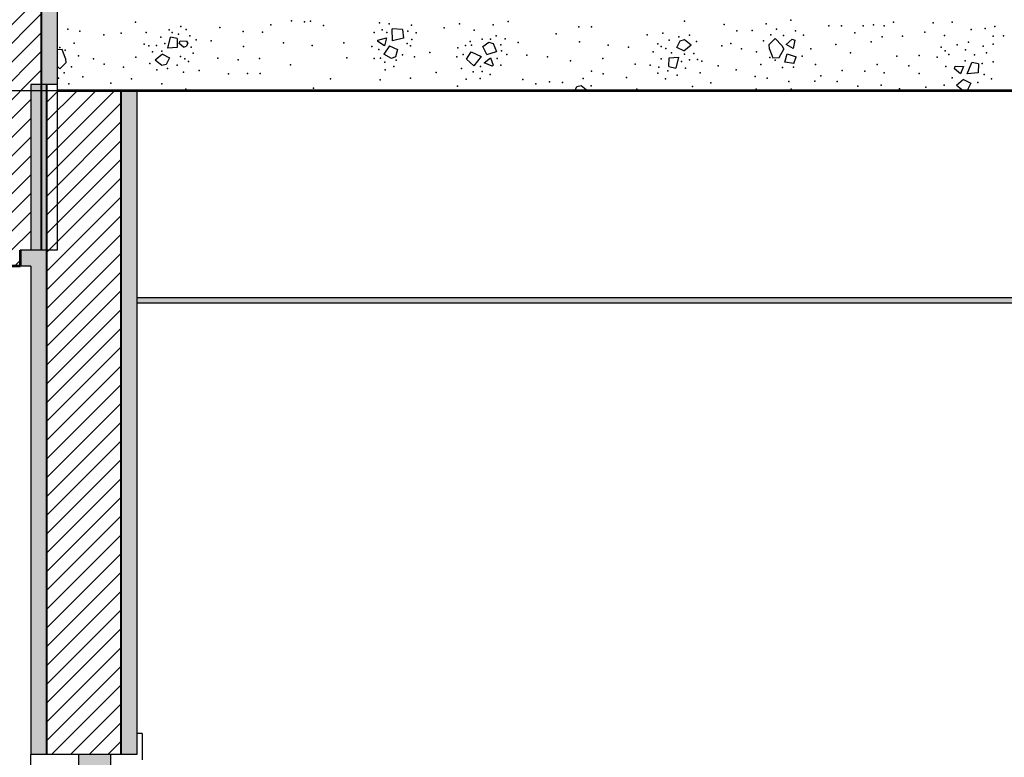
# Model space of a CAD drawing. Header units: metres. Extents: x -77 to 97, y 0 to 6.
# Drawn here: x -66.385 to -64.531, y 2.295 to 3.684 of the extents above; entities that cross this region are included whole.
import ezdxf

# ---------------------------------------------------------------- set-up
doc = ezdxf.new("R2010")
doc.units = ezdxf.units.M
doc.header["$MEASUREMENT"] = 0
for name, color, linetype in [('COTAS CORTE', 7, 'Continuous'), ('FORRO.EXEC', 7, 'Continuous'), ('Janelas Archicad', 7, 'Continuous'), ('LAJES.EST', 7, 'Continuous'), ('PAREDE CONSTRUIR', 7, 'Continuous')]:
    doc.layers.add(name, color=color, linetype=linetype)
doc.layers.add('COTAS CORTE_Caneta_No__25', color=7, linetype='Continuous', lineweight=13, true_color=0x982312)
doc.layers.add('Janelas Archicad_Caneta_No__9', color=7, linetype='Continuous', lineweight=5, true_color=0x020202)
for name, color, linetype, lineweight in [('FORRO.EXEC_Caneta_No__241', 7, 'Continuous', 13), ('Janelas Archicad_Caneta_No__10', 7, 'Continuous', 5), ('Janelas Archicad_Caneta_No__241', 7, 'Continuous', 13), ('LAJES.EST_Caneta_No__1', 7, 'Continuous', 35), ('LAJES.EST_Caneta_No__241', 7, 'Continuous', 13), ('PAREDE CONSTRUIR_Caneta_No__1', 7, 'Continuous', 35), ('PAREDE CONSTRUIR_Caneta_No__241', 7, 'Continuous', 13), ('PAREDE CONSTRUIR_Caneta_No__3', 7, 'Continuous', 25)]:
    doc.layers.add(name, color=color, linetype=linetype, lineweight=lineweight)
doc.styles.add('ESTILO_GERADO_1', font='arial.ttf')
doc.dimstyles.new('ESTILO_GERADO__2', dxfattribs={"dimtxt": 0.1, "dimasz": 0.0475, "dimexe": 0.18, "dimexo": 8.048056, "dimgap": 0, "dimtad": 1, "dimzin": 0, "dimdsep": 46, "dimtxsty": 'ESTILO_GERADO_1', "dimblk": 'ARROWHEAD_11', "dimblk1": 'ARROWHEAD_11', "dimblk2": 'ARROWHEAD_11', "dimcen": 0.09, "dimclrd": 256, "dimclre": 256, "dimclrt": 256, "dimadec": 0, "dimazin": 0, "dimtfac": 1, "dimtdec": 4, "dimtmove": 0, "dimatfit": 3, "dimfxl": 0, "dimtolj": 1, "dimtzin": 0, "dimarcsym": 0})
doc.dimstyles.new('ESTILO_GERADO__3', dxfattribs={"dimtxt": 0.1, "dimasz": 0.0475, "dimexe": 0.18, "dimexo": 0.0625, "dimgap": 0, "dimtad": 1, "dimzin": 0, "dimdsep": 46, "dimtxsty": 'ESTILO_GERADO_1', "dimblk": 'ARROWHEAD_11', "dimblk1": 'ARROWHEAD_11', "dimblk2": 'ARROWHEAD_11', "dimcen": 0.09, "dimclrd": 256, "dimclre": 256, "dimclrt": 256, "dimadec": 0, "dimazin": 0, "dimtfac": 1, "dimtdec": 4, "dimtmove": 0, "dimatfit": 3, "dimfxl": 0, "dimtolj": 1, "dimtzin": 0, "dimarcsym": 0})
pattern_1 = [(45, (0, 0), (-0.0176776695, 0.0176776695), [])]

# ---------------------------------------------------------------- blocks, each defined once
blk = doc.blocks.new('*X5')
at = {"layer": 'LAJES.EST_Caneta_No__241', "color": 7, "linetype": 'Continuous', "lineweight": 13}
for p, q in [((-65.6825, 3.6439), (-65.6831, 3.6667)), ((-65.6641, 3.6656), (-65.6831, 3.6667)), ((-65.6641, 3.6656), (-65.6621, 3.649)), ((-66.1059, 3.6306), (-66.1009, 3.6512)), ((-66.0879, 3.6484), (-66.1009, 3.6512)), ((-66.0879, 3.6484), (-66.0885, 3.6317)), ((-66.0842, 3.639), (-66.0828, 3.6443)), ((-66.076, 3.6323), (-66.0842, 3.639)), ((-66.0828, 3.6443), (-66.0702, 3.6437)), ((-66.076, 3.6323), (-66.0706, 3.6344)), ((-66.0681, 3.6406), (-66.0706, 3.6344)), ((-66.0681, 3.6406), (-66.0702, 3.6437)), ((-65.7105, 3.6427), (-65.7103, 3.6453)), ((-65.6976, 3.6351), (-65.7105, 3.6427)), ((-65.7103, 3.6453), (-65.6942, 3.6498)), ((-65.6883, 3.6346), (-65.699, 3.6188)), ((-65.6942, 3.6498), (-65.6976, 3.6351)), ((-65.6883, 3.6346), (-65.6731, 3.6277)), ((-65.6621, 3.649), (-65.6825, 3.6439)), ((-65.5128, 3.6335), (-65.5011, 3.6414)), ((-65.5011, 3.6414), (-65.493, 3.6391)), ((-65.493, 3.6391), (-65.487, 3.6241)), ((-65.1473, 3.6317), (-65.1412, 3.6444)), ((-65.1412, 3.6444), (-65.133, 3.6465)), ((-65.134, 3.6253), (-65.1204, 3.6365)), ((-65.133, 3.6465), (-65.1204, 3.6365)), ((-64.9737, 3.6371), (-64.962, 3.6483)), ((-64.9727, 3.6288), (-64.9737, 3.6371)), ((-64.962, 3.6483), (-64.9499, 3.6357)), ((-64.9499, 3.6357), (-64.9456, 3.6287)), ((-64.9413, 3.6374), (-64.9303, 3.6476)), ((-64.9282, 3.6299), (-64.9413, 3.6374)), ((-64.9303, 3.6476), (-64.9253, 3.6456)), ((-64.9253, 3.6456), (-64.9282, 3.6299)), ((-66.3045, 3.6276), (-66.314, 3.627)), ((-66.2985, 3.6108), (-66.3045, 3.6276)), ((-66.1161, 3.6188), (-66.1297, 3.6077)), ((-66.1161, 3.6188), (-66.1027, 3.6124)), ((-66.0885, 3.6317), (-66.1059, 3.6306)), ((-65.6849, 3.6109), (-65.699, 3.6188)), ((-65.6731, 3.6277), (-65.6771, 3.6142)), ((-65.5436, 3.6097), (-65.5347, 3.6238)), ((-65.5347, 3.6238), (-65.5156, 3.615)), ((-65.5052, 3.6186), (-65.5128, 3.6335)), ((-65.5052, 3.6186), (-65.487, 3.6241)), ((-65.134, 3.6253), (-65.1473, 3.6317)), ((-64.9727, 3.6288), (-64.9668, 3.612)), ((-64.9548, 3.6127), (-64.9456, 3.6287)), ((-64.9437, 3.6043), (-64.9396, 3.6197)), ((-64.9396, 3.6197), (-64.9228, 3.6139)), ((-66.2976, 3.6025), (-66.3092, 3.5913)), ((-66.2985, 3.6108), (-66.2976, 3.6025)), ((-66.117, 3.5976), (-66.1297, 3.6077)), ((-66.1088, 3.5997), (-66.117, 3.5976)), ((-66.1027, 3.6124), (-66.1088, 3.5997)), ((-65.6771, 3.6142), (-65.6849, 3.6109)), ((-65.5436, 3.6097), (-65.5295, 3.5969)), ((-65.5156, 3.615), (-65.5295, 3.5969)), ((-65.5103, 3.603), (-65.4984, 3.6123)), ((-65.4949, 3.5964), (-65.5103, 3.603)), ((-65.4984, 3.6123), (-65.4931, 3.5983)), ((-65.4931, 3.5983), (-65.4949, 3.5964)), ((-65.1622, 3.5958), (-65.1615, 3.6124)), ((-65.1615, 3.6124), (-65.1441, 3.6135)), ((-65.1441, 3.6135), (-65.1492, 3.5929)), ((-64.9668, 3.612), (-64.9548, 3.6127)), ((-64.9273, 3.6014), (-64.9437, 3.6043)), ((-64.9273, 3.6014), (-64.9228, 3.6139)), ((-64.6007, 3.5822), (-64.5921, 3.6036)), ((-64.5791, 3.6008), (-64.5921, 3.6036)), ((-64.5791, 3.6008), (-64.5798, 3.5841)), ((-66.3092, 3.5913), (-66.314, 3.5962)), ((-65.1622, 3.5958), (-65.1492, 3.5929)), ((-64.6244, 3.5916), (-64.6231, 3.5968)), ((-64.6129, 3.5821), (-64.6244, 3.5916)), ((-64.6231, 3.5968), (-64.6072, 3.5961)), ((-64.6072, 3.5961), (-64.6129, 3.5821)), ((-64.5798, 3.5841), (-64.6007, 3.5822)), ((-65.3356, 3.558), (-65.3274, 3.56)), ((-65.3274, 3.56), (-65.3148, 3.55)), ((-64.6073, 3.5712), (-64.6209, 3.56)), ((-64.6082, 3.55), (-64.6209, 3.56)), ((-64.6073, 3.5712), (-64.5939, 3.5648)), ((-64.5939, 3.5648), (-64.6001, 3.5521)), ((-65.3395, 3.55), (-65.3356, 3.558)), ((-65.3148, 3.55), (-65.3148, 3.55)), ((-64.6001, 3.5521), (-64.6082, 3.55))]:
    blk.add_line(p, q, dxfattribs=at)
for p in [(-66.1669, 3.6792), (-66.0816, 3.6713), (-65.9117, 3.6742), (-65.8727, 3.6816), (-65.8485, 3.6801), (-65.837, 3.6811), (-65.8126, 3.673), (-65.7072, 3.678), (-65.6892, 3.676), (-65.6472, 3.6736), (-65.5563, 3.6761), (-65.493, 3.6746), (-65.4647, 3.6806), (-65.133, 3.681), (-65.0582, 3.675), (-64.979, 3.6764), (-64.9325, 3.683), (-64.8614, 3.6725), (-64.8372, 3.6727), (-64.7967, 3.6722), (-64.7771, 3.6742), (-64.7567, 3.6723), (-64.7392, 3.6792), (-64.6646, 3.6782), (-64.6286, 3.6791), (-64.5484, 3.6713), (-66.2939, 3.666), (-66.2712, 3.6627), (-66.2261, 3.6555), (-66.1935, 3.6589), (-66.1466, 3.66), (-66.1033, 3.6648), (-66.0978, 3.6598), (-66.0858, 3.6566), (-66.0714, 3.6654), (-66.0641, 3.6539), (-66.008, 3.6691), (-65.9639, 3.662), (-65.9274, 3.6603), (-65.7175, 3.66), (-65.7022, 3.665), (-65.6932, 3.6597), (-65.6539, 3.6627), (-65.6383, 3.6593), (-65.5854, 3.6685), (-65.5289, 3.6641), (-65.4873, 3.6535), (-65.3746, 3.6572), (-65.332, 3.6703), (-65.3081, 3.6704), (-65.2031, 3.6556), (-65.1738, 3.6589), (-65.1233, 3.6546), (-65.0346, 3.6629), (-65.0055, 3.6635), (-64.9703, 3.6558), (-64.9597, 3.6659), (-64.9463, 3.6544), (-64.9239, 3.6633), (-64.9086, 3.6548), (-64.8119, 3.6593), (-64.7221, 3.6532), (-64.6804, 3.6608), (-64.6434, 3.654), (-64.5931, 3.6654), (-64.567, 3.6674), (-64.5516, 3.6529), (-64.5322, 3.6535), (-66.2819, 3.6401), (-66.1501, 3.6381), (-66.1413, 3.6351), (-66.1268, 3.6357), (-66.1187, 3.6513), (-66.1113, 3.639), (-66.0526, 3.6458), (-66.0244, 3.644), (-65.8879, 3.6406), (-65.8342, 3.6357), (-65.7745, 3.6402), (-65.6548, 3.6389), (-65.6488, 3.6351), (-65.6466, 3.6466), (-65.5452, 3.6355), (-65.5363, 3.6431), (-65.534, 3.6363), (-65.5136, 3.6471), (-65.4981, 3.6471), (-65.4789, 3.6366), (-65.4707, 3.6481), (-65.4458, 3.6412), (-65.3307, 3.6421), (-65.2768, 3.6358), (-65.1832, 3.6387), (-65.162, 3.6456), (-65.1438, 3.6519), (-65.1102, 3.6428), (-65.0627, 3.635), (-65.0458, 3.6394), (-64.9843, 3.6444), (-64.8478, 3.6374), (-64.7811, 3.6425), (-64.7608, 3.6517), (-64.6192, 3.6368), (-64.5984, 3.642), (-64.5703, 3.6344), (-64.5519, 3.6379), (-66.3093, 3.6317), (-66.2993, 3.6267), (-66.2742, 3.6158), (-66.1348, 3.6235), (-66.1172, 3.6248), (-66.062, 3.6325), (-66.0583, 3.6209), (-65.9635, 3.6334), (-65.7215, 3.6336), (-65.7085, 3.6282), (-65.6639, 3.6176), (-65.6124, 3.622), (-65.5596, 3.6308), (-65.5497, 3.6183), (-65.4773, 3.6256), (-65.4677, 3.6187), (-65.4298, 3.6175), (-65.2383, 3.6324), (-65.1917, 3.6232), (-65.1765, 3.6336), (-65.1683, 3.6296), (-65.1573, 3.6219), (-65.1328, 3.6193), (-65.1153, 3.6206), (-65.0258, 3.6291), (-64.997, 3.6238), (-64.8951, 3.6293), (-64.8206, 3.6215), (-64.6909, 3.6163), (-64.6498, 3.6324), (-64.6422, 3.6255), (-64.635, 3.6183), (-64.6037, 3.6273), (-64.587, 3.6178), (-64.5644, 3.6218), (-66.2455, 3.6105), (-66.2255, 3.6002), (-66.166, 3.6136), (-66.1398, 3.6013), (-66.088, 3.5985), (-66.0817, 3.6145), (-66.0735, 3.6105), (-66.0668, 3.6055), (-66.0118, 3.6117), (-65.9732, 3.6083), (-65.9333, 3.6112), (-65.8747, 3.5991), (-65.7686, 3.6124), (-65.7174, 3.6109), (-65.7056, 3.6115), (-65.6974, 3.6039), (-65.6758, 3.6079), (-65.6413, 3.6141), (-65.5618, 3.6141), (-65.4856, 3.6108), (-65.4789, 3.5984), (-65.3908, 3.6142), (-65.3474, 3.6067), (-65.2865, 3.6107), (-65.2256, 3.6001), (-65.1974, 3.5983), (-65.1769, 3.6105), (-65.1388, 3.6051), (-65.1232, 3.6084), (-65.1087, 3.609), (-65.1, 3.606), (-65.0695, 3.5971), (-64.9894, 3.5995), (-64.972, 3.6129), (-64.962, 3.6079), (-64.9116, 3.6152), (-64.8864, 3.5996), (-64.7698, 3.5995), (-64.733, 3.6151), (-64.7102, 3.5972), (-64.6568, 3.6135), (-64.6042, 3.6068), (-64.5722, 3.6015), (-64.5518, 3.6047), (-66.3009, 3.5838), (-66.2869, 3.5952), (-66.1893, 3.5949), (-66.1267, 3.5895), (-66.1062, 3.5922), (-66.0762, 3.5852), (-66.047, 3.5886), (-65.9915, 3.5822), (-65.9559, 3.5828), (-65.9321, 3.5829), (-65.6965, 3.5899), (-65.6802, 3.5961), (-65.6006, 3.5846), (-65.5531, 3.5924), (-65.5306, 3.5858), (-65.5173, 3.596), (-65.5136, 3.5862), (-65.4986, 3.5805), (-65.3079, 3.587), (-65.2862, 3.5821), (-65.1828, 3.5835), (-65.1815, 3.5949), (-65.1642, 3.5875), (-65.1467, 3.5793), (-65.1313, 3.5929), (-65.1035, 3.5842), (-65.0353, 3.5897), (-64.9482, 3.5938), (-64.9275, 3.5945), (-64.8358, 3.5886), (-64.7934, 3.5872), (-64.7569, 3.5841), (-64.6908, 3.5828), (-64.6408, 3.5958), (-64.5687, 3.5811), (-66.3116, 3.5737), (-66.2923, 3.5632), (-66.2658, 3.5762), (-66.213, 3.5646), (-66.1742, 3.5724), (-66.1171, 3.5631), (-65.7994, 3.5726), (-65.7062, 3.5705), (-65.6486, 3.5742), (-65.5438, 3.5719), (-65.5179, 3.573), (-65.4374, 3.5711), (-65.413, 3.563), (-65.3868, 3.5671), (-65.3626, 3.5656), (-65.3236, 3.5731), (-65.242, 3.575), (-65.1684, 3.5728), (-65.0831, 3.5649), (-65, 3.5769), (-64.9774, 3.5736), (-64.9364, 3.5677), (-64.8875, 3.5685), (-64.8761, 3.5781), (-64.8452, 3.5678), (-64.7623, 3.5606), (-64.644, 3.561), (-64.6291, 3.5748), (-64.5808, 3.5655), (-64.5547, 3.5727), (-66.0718, 3.5531), (-65.8312, 3.5549), (-65.5603, 3.559), (-65.3085, 3.5593), (-65.2717, 3.5502), (-65.2226, 3.553), (-65.1175, 3.5584), (-64.9982, 3.5529), (-64.9321, 3.553), (-64.8067, 3.5589), (-64.7278, 3.554), (-64.6787, 3.5568), (-64.6272, 3.5508)]:
    blk.add_point(p, dxfattribs=at)
blk = doc.blocks.new('*D10')
at = {"layer": 'COTAS CORTE_Caneta_No__25', "linetype": 'Continuous', "lineweight": 13, "true_color": 0x982312}
for points in [[(-66.6785, 3.55), (-66.6775, 3.5452), (-66.6748, 3.5412), (-66.6708, 3.5385), (-66.666, 3.5375), (-66.6612, 3.5385), (-66.6572, 3.5412), (-66.6544, 3.5452), (-66.6535, 3.55), (-66.6544, 3.5548), (-66.6572, 3.5588), (-66.6612, 3.5615), (-66.666, 3.5625), (-66.6708, 3.5615), (-66.6748, 3.5588), (-66.6775, 3.5548)], [(-66.6785, 0), (-66.6775, -0.0048), (-66.6748, -0.0088), (-66.6708, -0.0115), (-66.666, -0.0125), (-66.6612, -0.0115), (-66.6572, -0.0088), (-66.6544, -0.0048), (-66.6535, 0), (-66.6544, 0.0048), (-66.6572, 0.0088), (-66.6612, 0.0115), (-66.666, 0.0125), (-66.6708, 0.0115), (-66.6748, 0.0088), (-66.6775, 0.0048)]]:
    blk.add_hatch(color=24, dxfattribs=at).paths.add_polyline_path(points)
at = {"layer": 'COTAS CORTE_Caneta_No__25', "color": 24, "linetype": 'Continuous', "lineweight": 13, "true_color": 0x982312}
for p, q in [((-66.666, 0.0125), (-66.666, 3.5375)), ((-66.6785, 0), (-66.7129, 0)), ((-58.6179, 0), (-66.6535, 0))]:
    blk.add_line(p, q, dxfattribs=at)
for centre in [(-66.666, 3.55), (-66.666, 0)]:
    blk.add_circle(centre, 0.0125, dxfattribs=at)
at = {"layer": 'COTAS CORTE_Caneta_No__25', "color": 24, "lineweight": 13, "true_color": 0x982312, "char_height": 0.1, "attachment_point": 7, "rotation": 90, "style": 'ESTILO_GERADO_1'}
for s, insert in [('\\A1;{\\pql;\\fArial|b0|i0|c0|p0;\\W1.000000;0,15}', (-66.686, 3.2706)), ('\\A1;{\\pql;\\fArial|b0|i0|c0|p0;\\W1.000000;3,55}', (-66.686, 1.5081))]:
    blk.add_mtext(s, dxfattribs=dict(at, insert=insert))
blk = doc.blocks.new('ARROWHEAD_11')
at = {"color": 0, "linetype": 'Continuous', "lineweight": 0}
blk.add_line((0, 0), (-1, 0), dxfattribs=at)
at = {"color": 0, "linetype": 'Continuous', "lineweight": 0, "const_width": 0.25, "flags": 128}
blk.add_lwpolyline([(-0.125, 0, 1), (0.125, 0, 1)], format="xyb", close=True, dxfattribs=at)
blk = doc.blocks.new('*D11')
at = {"layer": 'COTAS CORTE_Caneta_No__25', "linetype": 'Continuous', "lineweight": 13, "true_color": 0x982312}
for points in [[(-66.6785, 3.7), (-66.6775, 3.6952), (-66.6748, 3.6912), (-66.6708, 3.6885), (-66.666, 3.6875), (-66.6612, 3.6885), (-66.6572, 3.6912), (-66.6544, 3.6952), (-66.6535, 3.7), (-66.6544, 3.7048), (-66.6572, 3.7088), (-66.6612, 3.7115), (-66.666, 3.7125), (-66.6708, 3.7115), (-66.6748, 3.7088), (-66.6775, 3.7048)], [(-66.6785, 3.55), (-66.6775, 3.5452), (-66.6748, 3.5412), (-66.6708, 3.5385), (-66.666, 3.5375), (-66.6612, 3.5385), (-66.6572, 3.5412), (-66.6544, 3.5452), (-66.6535, 3.55), (-66.6544, 3.5548), (-66.6572, 3.5588), (-66.6612, 3.5615), (-66.666, 3.5625), (-66.6708, 3.5615), (-66.6748, 3.5588), (-66.6775, 3.5548)]]:
    blk.add_hatch(color=24, dxfattribs=at).paths.add_polyline_path(points)
at = {"layer": 'COTAS CORTE_Caneta_No__25', "color": 24, "linetype": 'Continuous', "lineweight": 13, "true_color": 0x982312}
for p, q in [((-66.6785, 3.7), (-66.7129, 3.7)), ((-58.6179, 3.7), (-66.6535, 3.7)), ((-66.666, 3.5625), (-66.666, 3.6875)), ((-66.6785, 3.55), (-66.7129, 3.55)), ((-58.6179, 3.55), (-66.6535, 3.55))]:
    blk.add_line(p, q, dxfattribs=at)
for centre in [(-66.666, 3.7), (-66.666, 3.55)]:
    blk.add_circle(centre, 0.0125, dxfattribs=at)
at = {"layer": 'COTAS CORTE_Caneta_No__25', "color": 24, "lineweight": 13, "true_color": 0x982312, "insert": (-66.801, 3.5815), "char_height": 0.1, "attachment_point": 7, "rotation": 90, "style": 'ESTILO_GERADO_1'}
blk.add_mtext('\\A1;{\\pql;\\fArial|b0|i0|c0|p0;\\W1.000000;0,03}', dxfattribs=at)
blk = doc.blocks.new('*D14')
at = {"layer": 'COTAS CORTE_Caneta_No__25', "linetype": 'Continuous', "lineweight": 13, "true_color": 0x982312}
for points in [[(-63.083, 3.16), (-63.082, 3.1552), (-63.0793, 3.1512), (-63.0753, 3.1485), (-63.0705, 3.1475), (-63.0657, 3.1485), (-63.0617, 3.1512), (-63.059, 3.1552), (-63.058, 3.16), (-63.059, 3.1648), (-63.0617, 3.1688), (-63.0657, 3.1715), (-63.0705, 3.1725), (-63.0753, 3.1715), (-63.0793, 3.1688), (-63.082, 3.1648)], [(-63.083, 3.15), (-63.082, 3.1452), (-63.0793, 3.1412), (-63.0753, 3.1385), (-63.0705, 3.1375), (-63.0657, 3.1385), (-63.0617, 3.1412), (-63.059, 3.1452), (-63.058, 3.15), (-63.059, 3.1548), (-63.0617, 3.1588), (-63.0657, 3.1615), (-63.0705, 3.1625), (-63.0753, 3.1615), (-63.0793, 3.1588), (-63.082, 3.1548)], [(-63.083, 0), (-63.082, -0.0048), (-63.0793, -0.0088), (-63.0753, -0.0115), (-63.0705, -0.0125), (-63.0657, -0.0115), (-63.0617, -0.0088), (-63.059, -0.0048), (-63.058, 0), (-63.059, 0.0048), (-63.0617, 0.0088), (-63.0657, 0.0115), (-63.0705, 0.0125), (-63.0753, 0.0115), (-63.0793, 0.0088), (-63.082, 0.0048)]]:
    blk.add_hatch(color=24, dxfattribs=at).paths.add_polyline_path(points)
at = {"layer": 'COTAS CORTE_Caneta_No__25', "color": 24, "linetype": 'Continuous', "lineweight": 13, "true_color": 0x982312}
for p, q in [((-63.083, 3.15), (-65.4056, 3.15)), ((-63.0705, 0.0125), (-63.0705, 3.1375)), ((-63.0236, 3.15), (-63.058, 3.15)), ((-63.083, 0), (-65.4056, 0)), ((-63.0236, 0), (-63.058, 0)), ((-63.0705, -0.025), (-63.0705, -0.0125))]:
    blk.add_line(p, q, dxfattribs=at)
for centre in [(-63.0705, 3.15), (-63.0705, 0)]:
    blk.add_circle(centre, 0.0125, dxfattribs=at)
at = {"layer": 'COTAS CORTE_Caneta_No__25', "color": 24, "lineweight": 13, "true_color": 0x982312, "char_height": 0.1, "attachment_point": 7, "rotation": 90, "style": 'ESTILO_GERADO_1'}
for s, insert in [('\\A1;{\\pql;\\fArial|b0|i0|c0|p0;\\W1.000000;0,01}', (-63.0905, 2.8706)), ('\\A1;{\\pql;\\fArial|b0|i0|c0|p0;\\W1.000000;3,15}', (-63.0905, 1.3081))]:
    blk.add_mtext(s, dxfattribs=dict(at, insert=insert))
blk = doc.blocks.new('*D15')
at = {"layer": 'COTAS CORTE_Caneta_No__25', "linetype": 'Continuous', "lineweight": 13, "true_color": 0x982312}
for points in [[(-63.083, 3.16), (-63.082, 3.1552), (-63.0793, 3.1512), (-63.0753, 3.1485), (-63.0705, 3.1475), (-63.0657, 3.1485), (-63.0617, 3.1512), (-63.059, 3.1552), (-63.058, 3.16), (-63.059, 3.1648), (-63.0617, 3.1688), (-63.0657, 3.1715), (-63.0705, 3.1725), (-63.0753, 3.1715), (-63.0793, 3.1688), (-63.082, 3.1648)], [(-63.083, 3.15), (-63.082, 3.1452), (-63.0793, 3.1412), (-63.0753, 3.1385), (-63.0705, 3.1375), (-63.0657, 3.1385), (-63.0617, 3.1412), (-63.059, 3.1452), (-63.058, 3.15), (-63.059, 3.1548), (-63.0617, 3.1588), (-63.0657, 3.1615), (-63.0705, 3.1625), (-63.0753, 3.1615), (-63.0793, 3.1588), (-63.082, 3.1548)]]:
    blk.add_hatch(color=24, dxfattribs=at).paths.add_polyline_path(points)
at = {"layer": 'COTAS CORTE_Caneta_No__25', "color": 24, "linetype": 'Continuous', "lineweight": 13, "true_color": 0x982312}
for p, q in [((-63.083, 3.16), (-65.4056, 3.16)), ((-63.0236, 3.16), (-63.058, 3.16)), ((-63.083, 3.15), (-65.4056, 3.15)), ((-63.0705, 3.15), (-63.0705, 3.15)), ((-63.0236, 3.15), (-63.058, 3.15))]:
    blk.add_line(p, q, dxfattribs=at)
for centre in [(-63.0705, 3.16), (-63.0705, 3.15)]:
    blk.add_circle(centre, 0.0125, dxfattribs=at)
blk = doc.blocks.new('*D25')
at = {"layer": 'COTAS CORTE_Caneta_No__25', "linetype": 'Continuous', "lineweight": 13, "true_color": 0x982312}
for points in [[(-66.9365, 4.7), (-66.9356, 4.6952), (-66.9329, 4.6912), (-66.9288, 4.6885), (-66.924, 4.6875), (-66.9192, 4.6885), (-66.9152, 4.6912), (-66.9125, 4.6952), (-66.9115, 4.7), (-66.9125, 4.7048), (-66.9152, 4.7088), (-66.9192, 4.7115), (-66.924, 4.7125), (-66.9288, 4.7115), (-66.9329, 4.7088), (-66.9356, 4.7048)], [(-66.9365, -0.015), (-66.9356, -0.0198), (-66.9329, -0.0238), (-66.9288, -0.0265), (-66.924, -0.0275), (-66.9192, -0.0265), (-66.9152, -0.0238), (-66.9125, -0.0198), (-66.9115, -0.015), (-66.9125, -0.0102), (-66.9152, -0.0062), (-66.9192, -0.0035), (-66.924, -0.0025), (-66.9288, -0.0035), (-66.9329, -0.0062), (-66.9356, -0.0102)]]:
    blk.add_hatch(color=24, dxfattribs=at).paths.add_polyline_path(points)
at = {"layer": 'COTAS CORTE_Caneta_No__25', "color": 24, "linetype": 'Continuous', "lineweight": 13, "true_color": 0x982312}
for p, q in [((-66.924, 4.7125), (-66.924, 4.725)), ((-66.9365, 4.7), (-66.9709, 4.7)), ((-58.876, 4.7), (-66.9115, 4.7)), ((-66.924, -0.0025), (-66.924, 4.6875)), ((-66.9365, -0.015), (-66.9709, -0.015)), ((-58.876, -0.015), (-66.9115, -0.015)), ((-66.924, -0.04), (-66.924, -0.0275))]:
    blk.add_line(p, q, dxfattribs=at)
for centre in [(-66.924, 4.7), (-66.924, -0.015)]:
    blk.add_circle(centre, 0.0125, dxfattribs=at)
at = {"layer": 'COTAS CORTE_Caneta_No__25', "color": 24, "lineweight": 13, "true_color": 0x982312, "insert": (-66.944, 2.209), "char_height": 0.1, "attachment_point": 7, "rotation": 90, "style": 'ESTILO_GERADO_1'}
blk.add_mtext('\\A1;{\\pql;\\fArial|b0|i0|c0|p0;\\W1.000000;4,72}', dxfattribs=at)

msp = doc.modelspace()

# ---------------------------------------------------------------- hatches: boundary and pattern name
at = {"layer": 'FORRO.EXEC', "linetype": 'Continuous', "lineweight": 0, "true_color": 0xffffff}
msp.add_hatch(color=7, dxfattribs=at).paths.add_polyline_path([(-66.164, 3.15), (-61.509, 3.15), (-61.509, 3.16), (-66.164, 3.16)])
at = {"layer": 'Janelas Archicad', "linetype": 'Continuous', "lineweight": 0, "true_color": 0xffffff}
msp.add_hatch(color=7, dxfattribs=at).paths.add_polyline_path([(-66.214, 2.3), (-66.274, 2.3), (-66.274, 2.25), (-66.214, 2.25)])
at = {"layer": 'PAREDE CONSTRUIR', "linetype": 'Continuous', "lineweight": 0, "true_color": 0x000000}
h = msp.add_hatch(dxfattribs=at)
h.set_pattern_fill('common_brick_0001', color=18, style=0, pattern_type=2)
h.set_pattern_definition(pattern_1)
h.paths.add_polyline_path([(-66.344, 4.7), (-66.484, 4.7), (-66.484, 3.25), (-66.364, 3.25), (-66.364, 3.5618), (-66.344, 3.5618)])
at = {"layer": 'PAREDE CONSTRUIR', "linetype": 'Continuous', "lineweight": 0, "true_color": 0xffffff}
for points in [[(-66.344, 4.7), (-66.344, 3.5618), (-66.314, 3.5618), (-66.314, 4.7)], [(-66.364, 3.5618), (-66.364, 2.3), (-66.334, 2.3), (-66.334, 3.5618)], [(-66.164, 3.55), (-66.194, 3.55), (-66.194, 2.3), (-66.164, 2.3)], [(-66.364, 3.25), (-66.384, 3.25), (-66.384, 3.22), (-66.364, 3.22)]]:
    msp.add_hatch(color=7, dxfattribs=at).paths.add_polyline_path(points)
at = {"layer": 'PAREDE CONSTRUIR', "linetype": 'Continuous', "lineweight": 0, "true_color": 0x000000}
h = msp.add_hatch(dxfattribs=at)
h.set_pattern_fill('common_brick_0001', color=18, style=0, pattern_type=2)
h.set_pattern_definition(pattern_1)
h.paths.add_polyline_path([(-66.314, 3.5618), (-66.334, 3.5618), (-66.334, 2.3), (-66.194, 2.3), (-66.194, 3.55), (-66.314, 3.55)])
h = msp.add_hatch(dxfattribs=at)
h.set_pattern_fill('common_brick_0001', color=18, style=0, pattern_type=2)
h.set_pattern_definition(pattern_1)
h.paths.add_polyline_path([(-66.484, 3.22), (-66.384, 3.22), (-66.384, 3.25), (-66.484, 3.25)])

# ---------------------------------------------------------------- linework, layer by layer
at = {"layer": 'FORRO.EXEC_Caneta_No__241', "color": 7, "linetype": 'Continuous', "lineweight": 13}
for p, q in [((-61.509, 3.16), (-66.164, 3.16)), ((-61.509, 3.15), (-66.164, 3.15))]:
    msp.add_line(p, q, dxfattribs=at)
at = {"layer": 'Janelas Archicad_Caneta_No__10', "color": 7, "linetype": 'Continuous', "lineweight": 5}
for q in [(-66.164, 2.34), (-66.154, 2.29)]:
    msp.add_line((-66.154, 2.34), q, dxfattribs=at)
at = {"layer": 'Janelas Archicad_Caneta_No__241', "color": 7, "linetype": 'Continuous', "lineweight": 13}
msp.add_line((-66.364, 1.2), (-66.364, 2.3), dxfattribs=at)
at = {"layer": 'Janelas Archicad_Caneta_No__9', "color": 18, "linetype": 'Continuous', "lineweight": 5, "true_color": 0x020202}
msp.add_line((-66.274, 2.3), (-66.274, 2.25), dxfattribs=at)
at = {"layer": 'Janelas Archicad_Caneta_No__9', "color": 18, "linetype": 'Continuous', "lineweight": 5, "true_color": 0x020202, "flags": 128}
msp.add_lwpolyline([(-66.214, 2.3), (-66.214, 2.29), (-66.214, 2.25), (-66.214, 2.21)], dxfattribs=at)
at = {"layer": 'LAJES.EST_Caneta_No__1', "color": 7, "linetype": 'Continuous', "lineweight": 35}
msp.add_line((-56.714, 3.55), (-66.164, 3.55), dxfattribs=at)
at = {"layer": 'LAJES.EST_Caneta_No__1', "color": 7, "linetype": 'Continuous', "lineweight": 35, "flags": 128}
msp.add_lwpolyline([(-66.164, 3.55), (-66.194, 3.55), (-66.314, 3.55)], dxfattribs=at)
at = {"layer": 'PAREDE CONSTRUIR_Caneta_No__1', "color": 7, "linetype": 'Continuous', "lineweight": 35}
msp.add_line((-66.384, 3.25), (-66.384, 3.22), dxfattribs=at)
at = {"layer": 'PAREDE CONSTRUIR_Caneta_No__1', "color": 7, "linetype": 'Continuous', "lineweight": 35, "flags": 128}
msp.add_lwpolyline([(-66.384, 3.22), (-66.444, 3.22), (-66.484, 3.22)], dxfattribs=at)
at = {"layer": 'PAREDE CONSTRUIR_Caneta_No__241', "color": 7, "linetype": 'Continuous', "lineweight": 13}
for p, q in [((-66.364, 3.5618), (-66.364, 3.25)), ((-66.314, 3.55), (-66.314, 3.25)), ((-66.164, 3.55), (-66.164, 3.16)), ((-66.364, 3.25), (-66.384, 3.25)), ((-66.364, 3.22), (-66.384, 3.22)), ((-66.364, 3.22), (-66.364, 2.3)), ((-66.164, 3.16), (-66.164, 3.15))]:
    msp.add_line(p, q, dxfattribs=at)
at = {"layer": 'PAREDE CONSTRUIR_Caneta_No__241', "color": 7, "linetype": 'Continuous', "lineweight": 13, "flags": 128}
for points in [[(-66.314, 3.7), (-66.314, 3.5618), (-66.314, 3.55)], [(-66.314, 3.5618), (-66.334, 3.5618), (-66.364, 3.5618)], [(-66.314, 3.25), (-66.344, 3.25), (-66.364, 3.25)], [(-66.164, 3.15), (-66.164, 2.34), (-66.164, 2.3)], [(-66.164, 2.3), (-66.194, 2.3), (-66.214, 2.3), (-66.274, 2.3), (-66.334, 2.3), (-66.364, 2.3)]]:
    msp.add_lwpolyline(points, dxfattribs=at)
at = {"layer": 'PAREDE CONSTRUIR_Caneta_No__3', "color": 7, "linetype": 'Continuous', "lineweight": 25}
for p, q in [((-66.344, 4.7), (-66.344, 3.25)), ((-66.334, 3.5618), (-66.334, 2.3)), ((-66.194, 3.55), (-66.194, 2.3))]:
    msp.add_line(p, q, dxfattribs=at)

# ---------------------------------------------------------------- block references
at = {"layer": 'LAJES.EST', "lineweight": 0}
msp.add_blockref('*X5', (0, 0), dxfattribs=at)

# ---------------------------------------------------------------- dimensions: what is measured, and where the dimension line sits
at = {"layer": 'COTAS CORTE', "color": 24, "linetype": 'Continuous', "lineweight": 13, "true_color": 0x982312}
for base, p1, p2, dimstyle, picture, middle in [((-66.924017321, 4.7), (-66.5140343073, -0.015), (-66.5140342478, 4.7), 'ESTILO_GERADO__2', '*D25', (-66.9940173213, 2.3384980147)), ((-66.666, 3.7), (-55.264, 3.55), (-55.264, 3.7), 'ESTILO_GERADO__2', '*D11', (-66.736, 3.4)), ((-66.666, 3.55), (-58.5549, 0), (-55.264, 3.55), 'ESTILO_GERADO__2', '*D10', (-66.736, 1.6375)), ((-63.0705, 3.15), (-61.509, 0), (-59.0415, 3.15), 'ESTILO_GERADO__3', '*D14', (-63.1405, 1.4375)), ((-63.0705, 3.16), (-59.0415, 3.15), (-59.0415, 3.16), 'ESTILO_GERADO__3', '*D15', (-63.1405, 3))]:
    dim = msp.add_linear_dim(base=base, p1=p1, p2=p2, angle=90, dimstyle=dimstyle, dxfattribs=at)
    dim.commit()
    dim.dimension.update_dxf_attribs({"geometry": picture, "text_midpoint": middle, "dimtype": 160, "text_rotation": 90})

doc.saveas('drawing.dxf')
